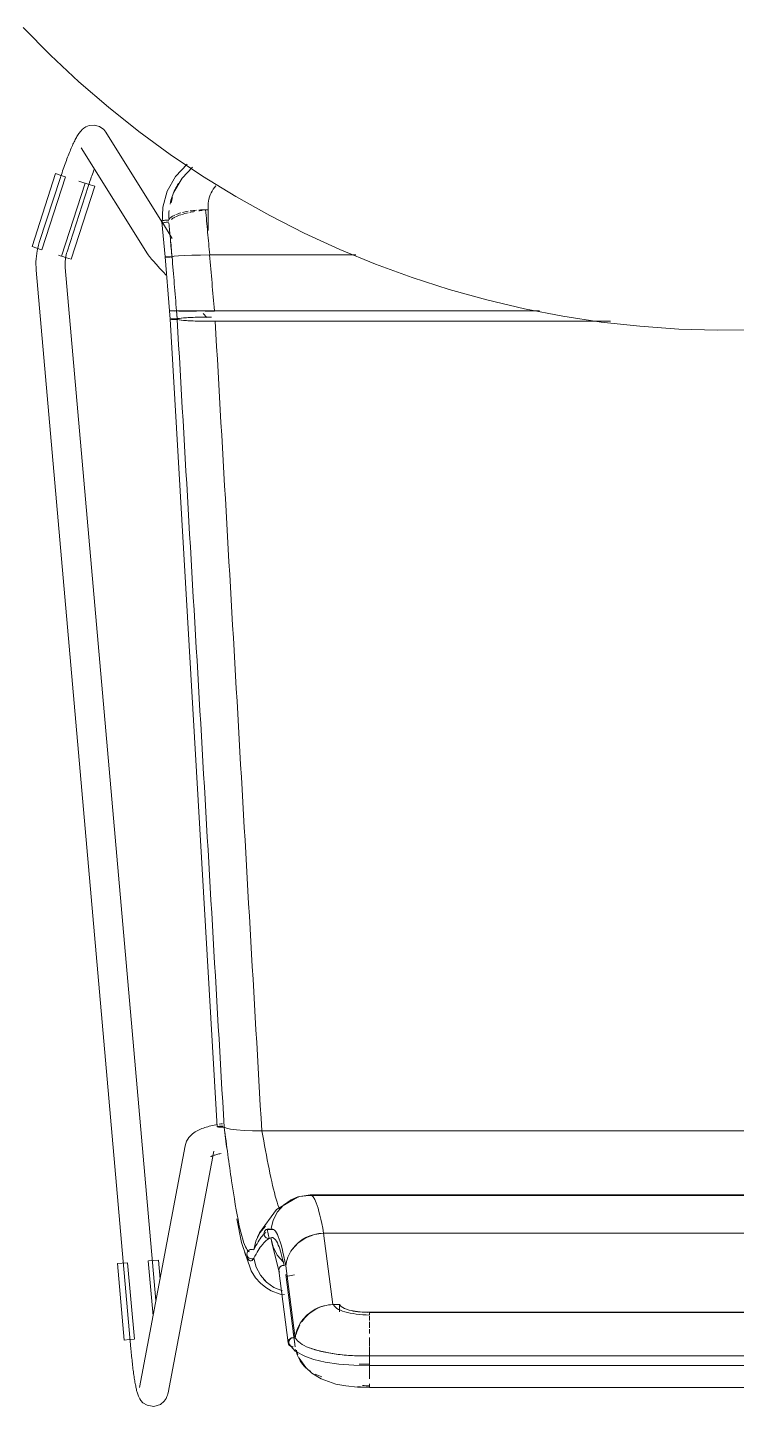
# Model space of a CAD drawing. Header units: millimetres. Extents: x 79795 to 317870, y -36033 to 97293.
# Drawn here: x 216609 to 216901, y 11463 to 12030 of the extents above; entities that cross this region are included whole.
import ezdxf

# ---------------------------------------------------------------- set-up
doc = ezdxf.new("R2010")
doc.units = ezdxf.units.MM
doc.header["$MEASUREMENT"] = 0
doc.layers.add('I-FURN', color=8, linetype='CONTINUOUS', lineweight=9)

msp = doc.modelspace()

# ---------------------------------------------------------------- linework, layer by layer
at = {"layer": 'I-FURN'}
for p, q in [((216607.4, 12030.01), (216618.65, 12018.63)), ((216618.65, 12018.63), (216630.35, 12007.72)), ((216630.35, 12007.72), (216642.48, 11997.28)), ((216642.48, 11997.28), (216655.01, 11987.33)), ((216630.02, 11986.03), (216629.77, 11985.64)), ((216630.27, 11986.41), (216630.02, 11986.03)), ((216630.55, 11986.81), (216630.27, 11986.41)), ((216630.86, 11987.21), (216630.55, 11986.81)), ((216631.23, 11987.63), (216630.86, 11987.21)), ((216631.69, 11988.1), (216631.23, 11987.63)), ((216632.32, 11988.62), (216631.69, 11988.1)), ((216633.24, 11989.18), (216632.32, 11988.62)), ((216634.62, 11989.71), (216633.24, 11989.18)), ((216636.59, 11989.88), (216634.62, 11989.71)), ((216638.82, 11989.29), (216636.59, 11989.88)), ((216640.55, 11988.07), (216638.82, 11989.29)), ((216640.55, 11988.07), (216641.44, 11986.95)), ((216664.48, 11950.18), (216641.44, 11986.95)), ((216655.01, 11987.33), (216667.93, 11977.9)), ((216627.2, 11980.39), (216626.95, 11979.82)), ((216627.44, 11980.96), (216627.2, 11980.39)), ((216627.68, 11981.5), (216627.44, 11980.96)), ((216627.92, 11982.03), (216627.68, 11981.5)), ((216628.16, 11982.54), (216627.92, 11982.03)), ((216628.39, 11983.03), (216628.16, 11982.54)), ((216628.62, 11983.5), (216628.39, 11983.03)), ((216628.85, 11983.96), (216628.62, 11983.5)), ((216629.08, 11984.4), (216628.85, 11983.96)), ((216629.31, 11984.83), (216629.08, 11984.4)), ((216629.54, 11985.24), (216629.31, 11984.83)), ((216629.77, 11985.64), (216629.54, 11985.24)), ((216631.27, 11980.58), (216658.58, 11936.99)), ((216625.19, 11975.35), (216624.94, 11974.66)), ((216625.45, 11976.03), (216625.19, 11975.35)), ((216625.7, 11976.69), (216625.45, 11976.03)), ((216625.96, 11977.34), (216625.7, 11976.69)), ((216626.21, 11977.98), (216625.96, 11977.34)), ((216626.46, 11978.61), (216626.21, 11977.98)), ((216626.71, 11979.22), (216626.46, 11978.61)), ((216626.95, 11979.82), (216626.71, 11979.22)), ((216667.93, 11977.9), (216681.22, 11968.99)), ((216611.07, 11939.97), (216620.76, 11969.98)), ((216620.76, 11969.98), (216622.71, 11969.35)), ((216622.71, 11969.35), (216624.69, 11968.71)), ((216623.18, 11969.62), (216622.93, 11968.88)), ((216623.42, 11970.35), (216623.18, 11969.62)), ((216623.67, 11971.09), (216623.42, 11970.35)), ((216623.92, 11971.82), (216623.67, 11971.09)), ((216624.18, 11972.54), (216623.92, 11971.82)), ((216624.43, 11973.25), (216624.18, 11972.54)), ((216624.68, 11973.96), (216624.43, 11973.25)), ((216624.94, 11974.66), (216624.68, 11973.96)), ((216635.7, 11969.13), (216635.46, 11968.46)), ((216635.93, 11969.78), (216635.7, 11969.13)), ((216636.17, 11970.43), (216635.93, 11969.78)), ((216636.41, 11971.07), (216636.17, 11970.43)), ((216636.64, 11971.69), (216636.41, 11971.07)), ((216670.08, 11968.76), (216674.82, 11973.91)), ((216672.76, 11968.18), (216677.03, 11972.65)), ((216622.78, 11968.42), (216614.07, 11941.61)), ((216615.12, 11938.67), (216624.8, 11968.67)), ((216622.93, 11968.88), (216622.78, 11968.42)), ((216632.87, 11966.07), (216623.19, 11936.06)), ((216625.49, 11937.9), (216634.2, 11964.71)), ((216627.23, 11934.76), (216636.92, 11964.76)), ((216632.78, 11966.1), (216630.3, 11966.9)), ((216632.99, 11966.03), (216634.96, 11965.39)), ((216634.31, 11965.04), (216634.2, 11964.71)), ((216634.53, 11965.73), (216634.31, 11965.04)), ((216634.76, 11966.42), (216634.53, 11965.73)), ((216635, 11967.11), (216634.76, 11966.42)), ((216634.96, 11965.39), (216636.92, 11964.76)), ((216635.23, 11967.79), (216635, 11967.11)), ((216635.46, 11968.46), (216635.23, 11967.79)), ((216666.69, 11962.75), (216670.08, 11968.76)), ((216669.4, 11962.35), (216672.76, 11968.18)), ((216681.22, 11968.99), (216694.85, 11960.61)), ((216664.82, 11956.23), (216666.69, 11962.75)), ((216694.85, 11960.61), (216708.81, 11952.79)), ((216664.53, 11949.32), (216664.82, 11956.23)), ((216682.48, 11955.11), (216683.53, 11955.11)), ((216683.47, 11956.35), (216683.47, 11946.6)), ((216708.81, 11952.79), (216723.06, 11945.53)), ((216664.41, 11950.21), (216665.83, 11935.72)), ((216668.75, 11943.36), (216664.69, 11949.84)), ((216614.07, 11941.61), (216613.74, 11940.52)), ((216723.06, 11945.53), (216737.6, 11938.85)), ((216613.03, 11939.34), (216611.07, 11939.97)), ((216612.86, 11936.04), (216612.75, 11934.9)), ((216613.01, 11937.17), (216612.86, 11936.04)), ((216613.21, 11938.3), (216613.01, 11937.17)), ((216615, 11938.7), (216613.03, 11939.34)), ((216613.46, 11939.41), (216613.21, 11938.3)), ((216613.74, 11940.52), (216613.46, 11939.41)), ((216623.09, 11936.09), (216621.92, 11936.47)), ((216625.28, 11935.39), (216623.3, 11936.02)), ((216624.78, 11934.64), (216624.87, 11935.3)), ((216624.87, 11935.3), (216624.98, 11935.95)), ((216624.98, 11935.95), (216625.12, 11936.6)), ((216625.12, 11936.6), (216625.29, 11937.24)), ((216627.23, 11934.76), (216625.28, 11935.39)), ((216625.29, 11937.24), (216625.48, 11937.87)), ((216625.48, 11937.87), (216625.49, 11937.9)), ((216658.58, 11936.99), (216658.79, 11936.67)), ((216658.79, 11936.67), (216658.98, 11936.41)), ((216658.98, 11936.41), (216659.15, 11936.18)), ((216659.15, 11936.18), (216659.33, 11935.96)), ((216659.33, 11935.96), (216659.51, 11935.74)), ((216659.51, 11935.74), (216659.7, 11935.51)), ((216659.7, 11935.51), (216659.9, 11935.26)), ((216659.9, 11935.26), (216660.11, 11935.01)), ((216665.9, 11935.75), (216665.83, 11935.72)), ((216665.83, 11935.72), (216665.9, 11935.75)), ((216665.83, 11935.72), (216665.89, 11935.7)), ((216665.83, 11935.72), (216667.66, 11913.52)), ((216665.9, 11935.7), (216665.83, 11935.72)), ((216665.89, 11935.7), (216666.08, 11935.67)), ((216666.09, 11935.77), (216665.9, 11935.75)), ((216666.08, 11935.67), (216665.9, 11935.7)), ((216666.08, 11935.67), (216666.37, 11935.65)), ((216666.38, 11935.65), (216666.08, 11935.67)), ((216666.38, 11935.8), (216666.09, 11935.77)), ((216666.09, 11935.77), (216666.39, 11935.8)), ((216666.37, 11935.65), (216666.75, 11935.64)), ((216666.77, 11935.81), (216666.38, 11935.8)), ((216666.76, 11935.64), (216666.38, 11935.65)), ((216666.39, 11935.8), (216666.77, 11935.81)), ((216666.75, 11935.64), (216667.21, 11935.63)), ((216667.21, 11935.63), (216666.76, 11935.64)), ((216667.22, 11935.82), (216666.77, 11935.81)), ((216666.77, 11935.81), (216667.22, 11935.82)), ((216667.21, 11935.63), (216667.7, 11935.62)), ((216667.7, 11935.62), (216667.21, 11935.63)), ((216667.71, 11935.83), (216667.22, 11935.82)), ((216667.22, 11935.82), (216667.72, 11935.83)), ((216668.21, 11935.82), (216667.71, 11935.83)), ((216667.72, 11935.83), (216668.21, 11935.82)), ((216668.19, 11935.62), (216668.67, 11935.63)), ((216668.67, 11935.63), (216668.2, 11935.62)), ((216668.68, 11935.82), (216668.21, 11935.82)), ((216668.21, 11935.82), (216668.68, 11935.82)), ((216669.57, 11936.01), (216668.68, 11935.82)), ((216668.68, 11935.82), (216669.57, 11936.01)), ((216671.31, 11936.19), (216669.57, 11936.01)), ((216669.57, 11936.01), (216671.29, 11936.19)), ((216671.3, 11936.19), (216673.74, 11936.34)), ((216673.79, 11936.34), (216671.31, 11936.19)), ((216673.78, 11936.34), (216676.82, 11936.45)), ((216676.88, 11936.45), (216673.79, 11936.34)), ((216680.32, 11936.53), (216676.88, 11936.45)), ((216676.88, 11936.45), (216680.32, 11936.53)), ((216684.18, 11936.55), (216680.42, 11936.53)), ((216680.42, 11936.53), (216684.06, 11936.55)), ((216744.29, 11936.55), (216684.18, 11936.55)), ((216684.18, 11936.55), (216744.29, 11936.55)), ((216737.6, 11938.85), (216752.39, 11932.76)), ((216612.69, 11933.76), (216612.68, 11932.62)), ((216612.68, 11932.62), (216612.71, 11931.48)), ((216612.75, 11934.9), (216612.69, 11933.76)), ((216612.71, 11931.48), (216612.78, 11930.34)), ((216612.78, 11930.34), (216612.79, 11930.29)), ((216612.79, 11930.29), (216651.73, 11486.97)), ((216624.68, 11933.32), (216624.72, 11933.98)), ((216624.68, 11932.66), (216624.68, 11933.32)), ((216624.69, 11932), (216624.68, 11932.66)), ((216624.74, 11931.34), (216624.69, 11932)), ((216624.72, 11933.98), (216624.78, 11934.64)), ((216662.04, 11506.84), (216624.74, 11931.34)), ((216660.11, 11935.01), (216660.34, 11934.75)), ((216660.34, 11934.75), (216660.58, 11934.47)), ((216660.58, 11934.47), (216660.84, 11934.17)), ((216660.84, 11934.17), (216661.11, 11933.86)), ((216661.11, 11933.86), (216661.4, 11933.54)), ((216661.4, 11933.54), (216661.7, 11933.2)), ((216661.7, 11933.2), (216662.02, 11932.85)), ((216662.02, 11932.85), (216662.35, 11932.49)), ((216662.35, 11932.49), (216662.69, 11932.11)), ((216662.69, 11932.11), (216663.05, 11931.72)), ((216663.05, 11931.72), (216663.42, 11931.32)), ((216663.42, 11931.32), (216663.8, 11930.9)), ((216663.8, 11930.9), (216664.19, 11930.48)), ((216664.19, 11930.48), (216664.59, 11930.04)), ((216664.59, 11930.04), (216665, 11929.6)), ((216665, 11929.6), (216665.43, 11929.15)), ((216752.39, 11932.76), (216767.42, 11927.26)), ((216665.43, 11929.15), (216665.86, 11928.68)), ((216665.86, 11928.68), (216666.3, 11928.21)), ((216767.42, 11927.26), (216782.65, 11922.37)), ((216782.65, 11922.37), (216798.07, 11918.09)), ((216798.07, 11918.09), (216813.64, 11914.43)), ((216667.93, 11910.16), (216667.66, 11913.52)), ((216667.73, 11913.52), (216667.66, 11913.52)), ((216667.66, 11913.52), (216667.73, 11913.52)), ((216667.72, 11913.52), (216667.66, 11913.52)), ((216667.66, 11913.52), (216667.72, 11913.52)), ((216667.91, 11913.53), (216668.21, 11913.53)), ((216668.2, 11913.53), (216667.91, 11913.53)), ((216668.58, 11913.53), (216668.2, 11913.53)), ((216668.21, 11913.53), (216668.59, 11913.53)), ((216668.59, 11913.52), (216668.21, 11913.52)), ((216668.21, 11913.52), (216668.59, 11913.52)), ((216669.04, 11913.53), (216668.58, 11913.53)), ((216668.59, 11913.53), (216669.04, 11913.53)), ((216669.05, 11913.52), (216668.59, 11913.52)), ((216668.59, 11913.52), (216669.04, 11913.52)), ((216669.04, 11913.53), (216669.53, 11913.53)), ((216669.53, 11913.53), (216669.04, 11913.53)), ((216669.04, 11913.52), (216669.53, 11913.51)), ((216669.54, 11913.51), (216669.05, 11913.52)), ((216669.53, 11913.53), (216670.03, 11913.53)), ((216670.02, 11913.53), (216669.53, 11913.53)), ((216669.53, 11913.51), (216670.03, 11913.52)), ((216670.03, 11913.52), (216669.54, 11913.51)), ((216670.5, 11913.53), (216670.02, 11913.53)), ((216670.03, 11913.53), (216670.5, 11913.53)), ((216670.5, 11913.52), (216670.03, 11913.52)), ((216670.03, 11913.52), (216670.5, 11913.52)), ((216670.5, 11913.53), (216671.39, 11913.54)), ((216671.38, 11913.54), (216670.5, 11913.53)), ((216673.13, 11913.56), (216671.38, 11913.54)), ((216671.39, 11913.54), (216673.13, 11913.56)), ((216673.15, 11913.49), (216671.4, 11913.5)), ((216671.4, 11913.5), (216673.15, 11913.49)), ((216673.13, 11913.56), (216675.63, 11913.57)), ((216675.63, 11913.57), (216673.13, 11913.56)), ((216675.65, 11913.48), (216673.15, 11913.49)), ((216673.15, 11913.49), (216675.65, 11913.48)), ((216678.77, 11913.58), (216675.63, 11913.57)), ((216675.64, 11913.57), (216678.77, 11913.58)), ((216678.77, 11913.47), (216675.65, 11913.48)), ((216675.65, 11913.48), (216678.77, 11913.47)), ((216678.77, 11913.58), (216682.33, 11913.58)), ((216682.33, 11913.58), (216678.77, 11913.58)), ((216681.42, 11912.44), (216682.9, 11910.91)), ((216682.33, 11913.58), (216686.12, 11913.59)), ((216686.12, 11913.59), (216682.33, 11913.58)), ((216686.11, 11913.46), (216682.33, 11913.46)), ((216682.33, 11913.46), (216686.11, 11913.46)), ((216686.12, 11913.59), (216819.76, 11913.59)), ((216819.76, 11913.59), (216686.12, 11913.59)), ((216813.64, 11914.43), (216829.35, 11911.39)), ((216668, 11910.19), (216667.93, 11910.16)), ((216667.93, 11910.16), (216687.22, 11578.25)), ((216667.93, 11910.16), (216668, 11910.14)), ((216668.19, 11910.22), (216668, 11910.19)), ((216668, 11910.14), (216668.19, 11910.11)), ((216668.48, 11910.24), (216668.19, 11910.22)), ((216668.19, 11910.11), (216668.48, 11910.09)), ((216668.87, 11910.26), (216668.48, 11910.24)), ((216668.48, 11910.09), (216668.86, 11910.07)), ((216668.86, 11910.07), (216669.31, 11910.06)), ((216669.32, 11910.27), (216668.87, 11910.26)), ((216669.31, 11910.06), (216669.8, 11910.05)), ((216669.81, 11910.27), (216669.32, 11910.27)), ((216669.8, 11910.05), (216670.3, 11910.06)), ((216670.3, 11910.27), (216669.81, 11910.27)), ((216670.77, 11910.26), (216670.3, 11910.27)), ((216670.3, 11910.06), (216670.77, 11910.06)), ((216671.68, 11910.47), (216670.77, 11910.26)), ((216670.77, 11910.06), (216671.66, 11909.85)), ((216671.66, 11909.85), (216673.4, 11909.66)), ((216673.43, 11910.67), (216671.68, 11910.47)), ((216673.4, 11909.66), (216675.91, 11909.5)), ((216675.92, 11910.83), (216673.43, 11910.67)), ((216675.91, 11909.5), (216679.04, 11909.37)), ((216679.04, 11910.95), (216675.92, 11910.83)), ((216682.59, 11911.03), (216679.04, 11910.95)), ((216679.04, 11909.37), (216682.6, 11909.3)), ((216684.85, 11911.05), (216682.59, 11911.03)), ((216682.6, 11909.3), (216686.39, 11909.27)), ((216686.39, 11909.27), (216848.98, 11909.27)), ((216848.98, 11909.27), (216686.39, 11909.27)), ((216829.35, 11911.39), (216845.17, 11908.99)), ((216845.17, 11908.99), (216861.07, 11907.22)), ((216861.07, 11907.22), (216877.03, 11906.09)), ((216877.03, 11906.09), (216893.02, 11905.6)), ((216893.02, 11905.6), (216909.02, 11905.74)), ((216682.13, 11577.9), (216682.74, 11578.09)), ((216682.74, 11578.09), (216683.35, 11578.27)), ((216683.35, 11578.27), (216683.98, 11578.44)), ((216683.98, 11578.44), (216684.63, 11578.61)), ((216684.63, 11578.61), (216685.28, 11578.76)), ((216685.28, 11578.76), (216685.95, 11578.9)), ((216685.95, 11578.9), (216686.63, 11579.04)), ((216686.63, 11579.04), (216687.32, 11579.16)), ((216687.28, 11578.31), (216687.22, 11578.25)), ((216687.22, 11578.25), (216687.28, 11578.31)), ((216687.22, 11578.25), (216687.29, 11578.2)), ((216687.29, 11578.2), (216687.22, 11578.25)), ((216687.47, 11578.36), (216687.28, 11578.31)), ((216687.28, 11578.31), (216687.46, 11578.36)), ((216687.29, 11578.2), (216687.49, 11578.15)), ((216687.48, 11578.15), (216687.29, 11578.2)), ((216687.46, 11578.36), (216687.75, 11578.4)), ((216687.76, 11578.4), (216687.47, 11578.36)), ((216687.78, 11578.11), (216687.48, 11578.15)), ((216687.49, 11578.15), (216687.79, 11578.11)), ((216687.75, 11578.4), (216688.13, 11578.44)), ((216688.14, 11578.44), (216687.76, 11578.4)), ((216688.17, 11578.07), (216687.78, 11578.11)), ((216687.79, 11578.11), (216688.17, 11578.07)), ((216688.03, 11579.28), (216688.74, 11579.39)), ((216688.13, 11578.44), (216688.59, 11578.46)), ((216688.59, 11578.46), (216688.14, 11578.44)), ((216688.17, 11578.07), (216688.63, 11578.05)), ((216688.62, 11578.05), (216688.17, 11578.07)), ((216689.08, 11578.47), (216688.59, 11578.46)), ((216688.59, 11578.46), (216689.08, 11578.47)), ((216689.12, 11578.04), (216688.62, 11578.05)), ((216688.63, 11578.05), (216689.12, 11578.04)), ((216688.74, 11579.39), (216689.47, 11579.49)), ((216689.58, 11578.47), (216689.08, 11578.47)), ((216689.08, 11578.47), (216689.58, 11578.47)), ((216689.12, 11578.04), (216689.62, 11578.05)), ((216689.61, 11578.05), (216689.12, 11578.04)), ((216690.09, 11578.07), (216689.61, 11578.05)), ((216689.62, 11578.05), (216690.09, 11578.07)), ((216690.09, 11578.07), (216690.99, 11577.67)), ((216690.99, 11577.67), (216690.09, 11578.07)), ((216674.65, 11572.29), (216675.09, 11573.08)), ((216675.09, 11573.08), (216675.57, 11573.77)), ((216675.57, 11573.77), (216676.08, 11574.37)), ((216676.08, 11574.37), (216676.6, 11574.88)), ((216676.6, 11574.88), (216677.13, 11575.34)), ((216677.13, 11575.34), (216677.67, 11575.74)), ((216677.67, 11575.74), (216678.2, 11576.1)), ((216678.2, 11576.1), (216678.74, 11576.42)), ((216678.74, 11576.42), (216679.28, 11576.71)), ((216679.28, 11576.71), (216679.83, 11576.98)), ((216679.83, 11576.98), (216680.39, 11577.24)), ((216680.39, 11577.24), (216680.96, 11577.47)), ((216680.96, 11577.47), (216681.54, 11577.69)), ((216681.54, 11577.69), (216682.13, 11577.9)), ((216690.99, 11577.67), (216692.74, 11577.3)), ((216692.73, 11577.3), (216690.99, 11577.67)), ((216692.74, 11577.3), (216695.23, 11576.99)), ((216695.2, 11576.99), (216692.74, 11577.3)), ((216695.23, 11576.99), (216698.33, 11576.75)), ((216698.29, 11576.75), (216695.23, 11576.99)), ((216698.33, 11576.75), (216701.87, 11576.6)), ((216701.81, 11576.6), (216698.33, 11576.75)), ((216701.87, 11576.6), (216705.64, 11576.54)), ((216705.56, 11576.54), (216702.99, 11576.57)), ((216705.64, 11576.54), (217089.04, 11576.54)), ((217089.04, 11576.54), (216705.64, 11576.54)), ((216674.03, 11570.41), (216655.21, 11471.12)), ((216667, 11468.88), (216685.82, 11568.17)), ((216674.03, 11570.41), (216674.29, 11571.4)), ((216674.29, 11571.4), (216674.65, 11572.29)), ((216686.27, 11566.62), (216686.64, 11566.73)), ((216686.64, 11566.73), (216687.03, 11566.84)), ((216687.03, 11566.84), (216687.45, 11566.94)), ((216687.45, 11566.94), (216687.9, 11567.05)), ((216687.9, 11567.05), (216688.37, 11567.15)), ((216688.37, 11567.15), (216688.86, 11567.25)), ((216684.6, 11565.94), (216684.62, 11565.96)), ((216684.62, 11565.96), (216684.7, 11566)), ((216684.7, 11566), (216684.78, 11566.05)), ((216684.78, 11566.05), (216684.94, 11566.12)), ((216684.94, 11566.12), (216685.13, 11566.21)), ((216685.13, 11566.21), (216685.36, 11566.31)), ((216685.36, 11566.31), (216685.63, 11566.41)), ((216685.63, 11566.41), (216685.94, 11566.51)), ((216685.94, 11566.51), (216686.27, 11566.62)), ((216725.48, 11550.19), (216720.45, 11549.39)), ((216724.94, 11550.04), (216721.15, 11549.56)), ((216721.16, 11549.56), (216724.94, 11550.03)), ((216724.94, 11550.04), (217069.73, 11550.04)), ((217069.73, 11550.04), (216724.94, 11550.04)), ((216764.39, 11550.19), (216725.48, 11550.19)), ((217069.19, 11550.19), (216764.39, 11550.19)), ((216711.64, 11544.21), (216704.66, 11534.67)), ((216720.29, 11549.32), (216711.64, 11544.21)), ((216714.45, 11546.03), (216711.94, 11543.15)), ((216711.94, 11543.15), (216714.45, 11546.02)), ((216717.58, 11548.2), (216714.45, 11546.03)), ((216714.45, 11546.02), (216717.59, 11548.19)), ((216720.45, 11549.39), (216717.27, 11548.02)), ((216721.15, 11549.56), (216717.58, 11548.2)), ((216717.59, 11548.19), (216721.16, 11549.56)), ((216695.33, 11540.34), (216697.23, 11530.68)), ((216710.19, 11539.76), (216709.29, 11536.05)), ((216710.19, 11539.76), (216711.94, 11543.15)), ((216711.94, 11543.15), (216710.19, 11539.76)), ((216704.71, 11534.59), (216703.07, 11531.27)), ((216703.08, 11531.27), (216704.72, 11534.59)), ((216704.66, 11534.67), (216703.77, 11532.92)), ((216707.11, 11537.43), (216704.71, 11534.59)), ((216704.72, 11534.59), (216707.11, 11537.43)), ((216706.52, 11534.78), (216706.45, 11534.29)), ((216706.45, 11534.29), (216706.52, 11533.8)), ((216706.46, 11534.29), (216706.52, 11534.78)), ((216706.52, 11533.8), (216706.46, 11534.29)), ((216706.52, 11534.78), (216706.71, 11535.24)), ((216706.71, 11535.24), (216706.52, 11534.78)), ((216706.71, 11533.34), (216706.52, 11533.8)), ((216706.52, 11533.8), (216706.71, 11533.34)), ((216707, 11535.65), (216706.71, 11535.24)), ((216706.71, 11535.24), (216707, 11535.64)), ((216707, 11532.94), (216706.71, 11533.34)), ((216706.71, 11533.34), (216707, 11532.94)), ((216707, 11535.64), (216707.39, 11535.96)), ((216707.38, 11535.96), (216707, 11535.65)), ((216707.39, 11532.62), (216707, 11532.94)), ((216707, 11532.94), (216707.38, 11532.62)), ((216707.83, 11536.16), (216707.38, 11535.96)), ((216707.39, 11535.96), (216707.84, 11536.16)), ((216710.36, 11536.06), (216707.48, 11536.01)), ((216707.78, 11536.15), (216708.61, 11532.25)), ((216708.33, 11536.25), (216707.83, 11536.16)), ((216707.84, 11536.16), (216708.33, 11536.24)), ((216708.82, 11536.21), (216708.33, 11536.25)), ((216708.33, 11536.24), (216708.82, 11536.2)), ((216709.29, 11536.05), (216708.82, 11536.21)), ((216708.82, 11536.2), (216709.29, 11536.04)), ((216727.21, 11533.96), (216723.66, 11532.64)), ((216730.98, 11534.44), (216727.21, 11533.96)), ((216734.84, 11505.16), (216730.98, 11534.44)), ((216730.98, 11534.44), (217063.69, 11534.44)), ((217063.69, 11534.44), (216730.98, 11534.44)), ((216697.23, 11530.68), (216701.22, 11518.96)), ((216699.7, 11526.82), (216699.99, 11527.22)), ((216699.99, 11527.22), (216699.7, 11526.82)), ((216699.99, 11527.22), (216700.37, 11527.54)), ((216700.37, 11527.54), (216699.99, 11527.22)), ((216700.82, 11527.75), (216700.37, 11527.54)), ((216700.37, 11527.54), (216700.82, 11527.74)), ((216701.31, 11527.84), (216700.82, 11527.75)), ((216700.82, 11527.74), (216701.31, 11527.83)), ((216701.81, 11527.81), (216701.31, 11527.84)), ((216701.31, 11527.83), (216701.81, 11527.8)), ((216702.28, 11527.66), (216701.81, 11527.81)), ((216701.81, 11527.8), (216702.28, 11527.65)), ((216702.28, 11527.65), (216703.08, 11531.27)), ((216703.07, 11531.27), (216702.28, 11527.66)), ((216707.38, 11532.62), (216707.83, 11532.42)), ((216707.84, 11532.42), (216707.39, 11532.62)), ((216707.83, 11532.42), (216708.33, 11532.34)), ((216708.33, 11532.34), (216707.84, 11532.42)), ((216708.82, 11532.38), (216708.33, 11532.34)), ((216708.33, 11532.34), (216708.82, 11532.38)), ((216709.29, 11532.54), (216708.82, 11532.38)), ((216708.82, 11532.38), (216709.29, 11532.54)), ((216709.29, 11532.54), (216710.19, 11528.82)), ((216709.65, 11530.69), (216709.33, 11532.56)), ((216712.62, 11519.08), (216709.65, 11530.69)), ((216710.19, 11528.82), (216711.94, 11525.43)), ((216720.55, 11530.57), (216718.06, 11527.82)), ((216723.66, 11532.64), (216720.55, 11530.57)), ((216646.16, 11521.98), (216648.2, 11522.16)), ((216648.92, 11490.57), (216646.16, 11521.98)), ((216648.2, 11522.16), (216650.27, 11522.34)), ((216653.15, 11490.95), (216650.39, 11522.36)), ((216658.84, 11523.1), (216660.83, 11500.49)), ((216658.96, 11523.11), (216661.03, 11523.29)), ((216661.03, 11523.29), (216663.07, 11523.47)), ((216663.77, 11515.57), (216663.07, 11523.47)), ((216699.46, 11525.87), (216699.52, 11526.36)), ((216699.52, 11526.36), (216699.46, 11525.87)), ((216699.54, 11525.39), (216699.46, 11525.87)), ((216699.46, 11525.87), (216699.53, 11525.39)), ((216699.52, 11526.36), (216699.7, 11526.82)), ((216699.7, 11526.82), (216699.52, 11526.36)), ((216699.53, 11525.39), (216699.73, 11524.93)), ((216699.73, 11524.93), (216699.54, 11525.39)), ((216700.03, 11524.54), (216699.73, 11524.93)), ((216699.73, 11524.93), (216700.03, 11524.54)), ((216700.42, 11524.23), (216700.03, 11524.54)), ((216700.03, 11524.54), (216700.42, 11524.23)), ((216700.87, 11524.04), (216700.42, 11524.23)), ((216700.42, 11524.23), (216700.87, 11524.04)), ((216701.37, 11523.96), (216700.87, 11524.04)), ((216700.87, 11524.04), (216701.37, 11523.96)), ((216701.86, 11524.01), (216701.37, 11523.96)), ((216701.37, 11523.96), (216701.86, 11524)), ((216702.33, 11524.17), (216701.86, 11524.01)), ((216701.86, 11524), (216702.33, 11524.17)), ((216703.25, 11520.54), (216702.33, 11524.17)), ((216702.33, 11524.17), (216703.24, 11520.54)), ((216711.94, 11525.43), (216714.45, 11522.55)), ((216701.22, 11518.96), (216703.03, 11516.14)), ((216703.03, 11516.14), (216705.03, 11513.89)), ((216703.24, 11520.54), (216704.98, 11517.22)), ((216704.98, 11517.22), (216707.46, 11514.39)), ((216712.66, 11519.86), (216712.59, 11519.39)), ((216712.59, 11519.39), (216712.66, 11518.92)), ((216712.6, 11519.15), (216716.46, 11489.38)), ((216712.85, 11520.3), (216712.66, 11519.86)), ((216712.66, 11518.92), (216712.84, 11518.48)), ((216713.14, 11520.68), (216712.85, 11520.3)), ((216713.52, 11520.98), (216713.14, 11520.68)), ((216713.97, 11521.17), (216713.52, 11520.98)), ((216714.47, 11521.25), (216713.97, 11521.17)), ((216714.96, 11521.22), (216714.47, 11521.25)), ((216719.28, 11491.36), (216715.43, 11521.06)), ((216715.45, 11517.51), (216719.3, 11487.82)), ((216715.58, 11516.73), (216719.07, 11517.42)), ((216705.03, 11513.89), (216707.2, 11512.12)), ((216707.46, 11514.39), (216706.36, 11515.49)), ((216707.2, 11512.12), (216709.47, 11510.77)), ((216707.46, 11514.39), (216710.54, 11512.22)), ((216709.47, 11510.77), (216713.07, 11509.48)), ((216710.54, 11512.22), (216714.06, 11510.82)), ((216713.07, 11509.48), (216714.84, 11509.25)), ((216737.56, 11505.23), (216734.84, 11505.16)), ((216737.56, 11505.23), (216737.56, 11502.22)), ((216738.2, 11504.37), (216737.56, 11505.23)), ((216739.55, 11503.58), (216738.2, 11504.37)), ((216741.53, 11502.91), (216739.55, 11503.58)), ((216744.02, 11502.4), (216741.53, 11502.91)), ((216746.87, 11502.08), (216744.02, 11502.4)), ((216749.91, 11501.97), (216746.87, 11502.08)), ((217044.76, 11501.97), (216749.91, 11501.97)), ((216749.91, 11501.91), (217044.76, 11501.91)), ((216749.91, 11498.64), (216749.91, 11500.38)), ((216719.15, 11489.01), (216718.53, 11493.79)), ((216749.91, 11495.59), (216749.91, 11498.06)), ((216749.91, 11493.23), (216749.91, 11495.07)), ((216650.96, 11490.75), (216648.92, 11490.57)), ((216653.03, 11490.93), (216650.96, 11490.75)), ((216719.36, 11485.98), (216716.82, 11488.88)), ((216725.24, 11487.33), (216728.68, 11486.24)), ((216749.91, 11488.05), (216749.91, 11491.6)), ((216749.91, 11487.85), (216749.91, 11484.04)), ((216749.91, 11484.04), (216749.91, 11487.85)), ((216651.75, 11486.81), (216651.73, 11486.97)), ((216651.82, 11486.06), (216651.75, 11486.81)), ((216651.89, 11485.31), (216651.82, 11486.06)), ((216651.96, 11484.56), (216651.89, 11485.31)), ((216652.03, 11483.81), (216651.96, 11484.56)), ((216652.11, 11483.08), (216652.03, 11483.81)), ((216652.19, 11482.34), (216652.11, 11483.08)), ((216652.27, 11481.62), (216652.19, 11482.34)), ((216723.48, 11483.79), (216719.36, 11485.98)), ((216720.94, 11483.19), (216720.84, 11483.39)), ((216723.62, 11479.29), (216720.94, 11483.19)), ((216726.94, 11482.63), (216723.48, 11483.79)), ((216731.63, 11481.53), (216726.94, 11482.63)), ((216728.68, 11486.24), (216733.11, 11485.27)), ((216733.11, 11485.27), (216737.12, 11484.68)), ((216737.12, 11484.68), (216743.69, 11484.15)), ((216743.69, 11484.15), (216749.91, 11484.07)), ((217044.76, 11484.07), (216749.91, 11484.07)), ((216749.91, 11484.06), (216749.91, 11483.96)), ((216749.91, 11480.11), (216749.91, 11484.06)), ((216749.91, 11483.96), (216749.91, 11483.73)), ((216749.91, 11483.73), (216749.91, 11483.4)), ((216749.91, 11483.4), (216749.91, 11482.99)), ((216749.91, 11482.99), (216749.91, 11482.51)), ((216749.91, 11482.51), (216749.91, 11482.01)), ((216749.91, 11482.01), (216749.91, 11481.52)), ((216652.35, 11480.9), (216652.27, 11481.62)), ((216652.43, 11480.19), (216652.35, 11480.9)), ((216652.52, 11479.49), (216652.43, 11480.19)), ((216652.6, 11478.8), (216652.52, 11479.49)), ((216652.69, 11478.13), (216652.6, 11478.8)), ((216652.78, 11477.46), (216652.69, 11478.13)), ((216652.86, 11476.81), (216652.78, 11477.46)), ((216652.95, 11476.18), (216652.86, 11476.81)), ((216653.05, 11475.56), (216652.95, 11476.18)), ((216726.09, 11477), (216723.62, 11479.29)), ((216729.98, 11474.61), (216726.09, 11477)), ((216737.25, 11480.69), (216731.63, 11481.53)), ((216743.37, 11480.2), (216737.25, 11480.69)), ((216749.91, 11480.11), (216743.37, 11480.2)), ((216749.91, 11481.52), (216749.91, 11481.07)), ((216749.91, 11481.07), (216749.91, 11480.68)), ((216749.91, 11480.68), (216749.91, 11480.37)), ((216749.91, 11480.37), (216749.91, 11480.18)), ((216749.91, 11480.35), (216749.91, 11477.33)), ((216749.91, 11477.34), (216749.91, 11480.35)), ((216749.91, 11480.18), (216749.91, 11480.11)), ((216749.91, 11480.11), (217044.76, 11480.11)), ((216749.91, 11474.59), (216749.91, 11477.17)), ((216653.14, 11474.96), (216653.05, 11475.56)), ((216653.23, 11474.37), (216653.14, 11474.96)), ((216653.32, 11473.8), (216653.23, 11474.37)), ((216653.41, 11473.25), (216653.32, 11473.8)), ((216653.51, 11472.72), (216653.41, 11473.25)), ((216653.6, 11472.2), (216653.51, 11472.72)), ((216653.7, 11471.71), (216653.6, 11472.2)), ((216653.79, 11471.23), (216653.7, 11471.71)), ((216653.89, 11470.77), (216653.79, 11471.23)), ((216653.99, 11470.33), (216653.89, 11470.77)), ((216654.09, 11469.9), (216653.99, 11470.33)), ((216736.02, 11472.48), (216729.98, 11474.61)), ((216740.06, 11471.69), (216736.02, 11472.48)), ((216744.88, 11471.18), (216740.06, 11471.69)), ((216749.91, 11471.07), (216744.88, 11471.18)), ((216749.91, 11471.09), (216749.91, 11472.56)), ((216749.91, 11471.24), (216749.91, 11471.07)), ((216749.91, 11471.07), (217044.76, 11471.07)), ((216654.19, 11469.49), (216654.09, 11469.9)), ((216654.3, 11469.09), (216654.19, 11469.49)), ((216654.41, 11468.69), (216654.3, 11469.09)), ((216654.54, 11468.29), (216654.41, 11468.69)), ((216654.68, 11467.89), (216654.54, 11468.29)), ((216654.85, 11467.46), (216654.68, 11467.89)), ((216655.07, 11466.99), (216654.85, 11467.46)), ((216655.37, 11466.43), (216655.07, 11466.99)), ((216655.85, 11465.72), (216655.37, 11466.43)), ((216656.7, 11464.82), (216655.85, 11465.72)), ((216658.36, 11463.77), (216656.7, 11464.82)), ((216663.87, 11464.12), (216665.44, 11465.45)), ((216665.44, 11465.45), (216666.19, 11466.53)), ((216666.19, 11466.53), (216666.57, 11467.33)), ((216666.57, 11467.33), (216666.78, 11467.95)), ((216666.78, 11467.95), (216666.92, 11468.47)), ((216666.92, 11468.47), (216667, 11468.88)), ((216661.12, 11463.29), (216658.36, 11463.77)), ((216663.87, 11464.12), (216661.12, 11463.29))]:
    msp.add_line(p, q, dxfattribs=at)
for centre, major_axis, ratio, start_param, end_param in [((216731.11, 11519.37), (-15.78, 0), 0.955139, 4.720632, 5.68731), ((216731.11, 11519.37), (-15.78, 0), 0.955139, 5.687432, 5.928979), ((216714.55, 11519.38), (-1.96, 0), 0.955139, 4.501447, 6.790779), ((216731.11, 11519.37), (-15.78, 0), 0.955139, 5.929149, 6.170649), ((216749.91, 11486.82), (0, -15.75), 0.000004, 3.431839, 3.614078), ((216749.91, 11475.35), (-12.4, 0), 0.287441, 1.332781, 1.570796)]:
    msp.add_ellipse(centre, major_axis=major_axis, ratio=ratio, start_param=start_param, end_param=end_param, dxfattribs=at)
for points, knots in [([(216667.85, 11957.45), (216668.29, 11959.53), (216669.26, 11962.49), (216670.82, 11965.16), (216671.35, 11965.96)], [-0.8210019, -0.8210019, -0.8210019, -0.8210019, -0.6666667, -0.5975811, -0.5975811, -0.5975811, -0.5975811]), ([(216683.53, 11955.11), (216683.31, 11957.49), (216683.94, 11961.09), (216685.87, 11964.09), (216686.64, 11965)], [0, 0, 0, 0, 0.3333333, 0.5, 0.5, 0.5, 0.5]), ([(216664.46, 11950.36), (216664.47, 11950.39), (216664.52, 11950.43), (216664.62, 11950.51), (216664.82, 11950.61), (216665.14, 11950.71), (216665.53, 11950.79), (216665.89, 11950.82), (216666.26, 11950.84), (216666.71, 11950.83), (216667.07, 11950.8), (216667.24, 11950.77)], [0.5555556, 0.5555556, 0.5555556, 0.5555556, 0.5833333, 0.6180556, 0.6527778, 0.7222222, 0.7916667, 0.8263889, 0.8611111, 0.9305556, 1, 1, 1, 1]), ([(216667.35, 11950.04), (216667.12, 11950.05), (216666.64, 11950.04), (216665.88, 11949.96), (216665.22, 11949.8), (216664.78, 11949.63), (216664.63, 11949.51), (216664.59, 11949.47)], [-1, -1, -1, -1, -0.90625, -0.8125, -0.71875, -0.625, -0.5625, -0.5625, -0.5625, -0.5625]), ([(216667.36, 11949.61), (216667.56, 11947.55), (216668, 11942.98), (216668.44, 11938.34), (216668.68, 11935.82)], [0.0788661, 0.0788661, 0.0788661, 0.0788661, 0.5, 1, 1, 1, 1]), ([(216667.93, 11910.16), (216667.93, 11910.18), (216668.07, 11910.21), (216668.46, 11910.24), (216668.85, 11910.26), (216669.31, 11910.27), (216669.8, 11910.28), (216670.31, 11910.27), (216670.62, 11910.27), (216670.77, 11910.26)], [-0.5, -0.5, -0.5, -0.5, -0.375, -0.3125, -0.25, -0.1875, -0.125, -0.0625, 0, 0, 0, 0]), ([(216670.77, 11910.06), (216670.54, 11910.06), (216670.05, 11910.05), (216669.42, 11910.05), (216668.96, 11910.07), (216668.54, 11910.08), (216668.09, 11910.11), (216667.93, 11910.14), (216667.93, 11910.16)], [-1, -1, -1, -1, -0.90625, -0.8125, -0.765625, -0.71875, -0.625, -0.501507, -0.501507, -0.501507, -0.501507]), ([(216670.77, 11910.26), (216671.06, 11910.41), (216672.46, 11910.62), (216675.81, 11910.84), (216678.96, 11910.96), (216682.08, 11911.03), (216684.09, 11911.05), (216684.85, 11911.05)], [-1, -1, -1, -1, -0.6666667, -0.5, -0.3333333, -0.1666667, -0.0664381, -0.0664381, -0.0664381, -0.0664381]), ([(216686.39, 11909.27), (216685.11, 11909.27), (216682.56, 11909.29), (216678.96, 11909.37), (216675.79, 11909.49), (216672.43, 11909.71), (216671.04, 11909.92), (216670.77, 11910.06)], [-1, -1, -1, -1, -0.833333, -0.666667, -0.5, -0.333333, 0, 0, 0, 0]), ([(216690.09, 11578.07), (216691.1, 11570.52), (216693.14, 11555.3), (216696.19, 11536.87), (216698.63, 11528.57), (216700.05, 11526.97), (216700.45, 11526.77)], [0, 0, 0, 0, 0.25, 0.5, 0.75, 0.8499412, 0.8499412, 0.8499412, 0.8499412]), ([(216712.94, 11544.26), (216712.45, 11545.41), (216710.99, 11549.66), (216708.56, 11560.37), (216706.61, 11571.15), (216705.64, 11576.54)], [0.375, 0.375, 0.375, 0.375, 0.5, 0.75, 1, 1, 1, 1]), ([(216730.98, 11534.44), (216729.97, 11540.16), (216728.14, 11547.8), (216726.31, 11550.19), (216725.48, 11550.19)], [0, 0, 0, 0, 0.5, 0.9107154, 0.9107154, 0.9107154, 0.9107154]), ([(216702.28, 11527.65), (216703.45, 11530.06), (216705.08, 11532.72), (216706.71, 11534.39), (216707.16, 11534.78)], [0, 0, 0, 0, 0.5, 0.696307, 0.696307, 0.696307, 0.696307]), ([(216709.29, 11532.54), (216710.32, 11533.08), (216712.13, 11531.35), (216713.95, 11524.87), (216714.74, 11521.15)], [0, 0, 0, 0, 0.5, 0.8877852, 0.8877852, 0.8877852, 0.8877852]), ([(216702.33, 11524.17), (216703.49, 11526.57), (216705.59, 11530), (216707.68, 11531.79), (216708.61, 11532.25)], [0, 0, 0, 0, 0.5, 0.9025379, 0.9025379, 0.9025379, 0.9025379]), ([(216698.49, 11526.59), (216698.75, 11525.87), (216700.03, 11522.84), (216701.31, 11522.61), (216702.33, 11524.17)], [0.6866019, 0.6866019, 0.6866019, 0.6866019, 0.75, 1, 1, 1, 1]), ([(216722.11, 11498.24), (216723.55, 11500.29), (216726.49, 11502.8), (216730.06, 11504.36), (216731.31, 11504.61)], [-0.6666667, -0.6666667, -0.6666667, -0.6666667, -0.3333333, -0.1666667, -0.1666667, -0.1666667, -0.1666667]), ([(216719.28, 11491.36), (216719.14, 11491.42), (216718.92, 11491.49), (216718.64, 11491.53), (216718.36, 11491.54), (216718.06, 11491.51), (216717.77, 11491.42), (216717.5, 11491.31), (216717.18, 11491.12), (216716.86, 11490.81), (216716.63, 11490.44), (216716.49, 11490.08), (216716.45, 11489.77), (216716.44, 11489.5), (216716.48, 11489.23), (216716.55, 11488.99), (216716.66, 11488.74), (216716.85, 11488.44), (216717.18, 11488.13), (216717.57, 11487.91), (216717.93, 11487.82), (216718.19, 11487.78), (216718.35, 11487.77), (216718.42, 11487.78)], [0, 0, 0, 0, 0.0555556, 0.0833333, 0.1111111, 0.1666667, 0.1944444, 0.2222222, 0.2777778, 0.3333333, 0.3888889, 0.4444444, 0.4791667, 0.5138889, 0.5486111, 0.5833333, 0.6180556, 0.6527778, 0.7222222, 0.7916667, 0.8263889, 0.8611111, 0.8888889, 0.8888889, 0.8888889, 0.8888889]), ([(216718.52, 11487.79), (216718.35, 11487.79), (216718.06, 11487.83), (216717.68, 11487.98), (216717.26, 11488.23), (216716.81, 11488.76), (216716.56, 11489.62), (216716.79, 11490.41), (216717.18, 11490.94), (216717.56, 11491.26), (216717.87, 11491.4), (216718.03, 11491.45)], [-0.875, -0.875, -0.875, -0.875, -0.8125, -0.765625, -0.71875, -0.625, -0.5, -0.375, -0.3125, -0.25, -0.1875, -0.1875, -0.1875, -0.1875]), ([(216719.49, 11486.7), (216719.65, 11485.93), (216720.21, 11484.03), (216721.77, 11481.17), (216723.78, 11478.98), (216725.16, 11477.98), (216725.57, 11477.71)], [0.0592823, 0.0592823, 0.0592823, 0.0592823, 0.1666667, 0.3333333, 0.5, 0.565028, 0.565028, 0.565028, 0.565028])]:
    msp.add_open_spline(points, degree=3, knots=knots, dxfattribs=at)
for points in [[(216668.91, 11960.17), (216668.65, 11959.46), (216668.47, 11958.74), (216668.34, 11958)], [(216667.24, 11950.77), (216667.39, 11951.16), (216667.95, 11951.91), (216669.1, 11952.61), (216669.79, 11952.94)], [(216667.28, 11952.31), (216667.29, 11953.13), (216667.33, 11953.96), (216667.41, 11954.77)], [(216667.39, 11953.55), (216667.33, 11952.9), (216667.32, 11952.25), (216667.33, 11951.6)], [(216669.83, 11952.08), (216669.19, 11951.77), (216668.79, 11951.45), (216668.47, 11951.13)], [(216672.25, 11953.05), (216671.44, 11952.78), (216670.63, 11952.49), (216670.07, 11952.2)], [(216670.24, 11953.14), (216670.83, 11953.39), (216671.49, 11953.62), (216672.22, 11953.82)], [(216675.29, 11953.89), (216674.37, 11953.68), (216673.43, 11953.45), (216672.58, 11953.2)], [(216672.89, 11954.01), (216673.63, 11954.19), (216674.44, 11954.35), (216675.27, 11954.5)], [(216677.95, 11954.42), (216677.27, 11954.31), (216676.61, 11954.18), (216675.95, 11954.04)], [(216676.12, 11954.64), (216676.97, 11954.76), (216677.85, 11954.88), (216678.76, 11954.94)], [(216681.07, 11954.87), (216680.59, 11954.82), (216680.12, 11954.75), (216679.66, 11954.69)], [(216679.69, 11955.01), (216680.6, 11955.06), (216681.53, 11955.1), (216682.48, 11955.11)], [(216682.48, 11955.11), (216682.74, 11952.08), (216683.28, 11945.94), (216683.87, 11939.69), (216684.18, 11936.55)], [(216683.53, 11955.11), (216683.48, 11955.61), (216683.46, 11956.12), (216683.47, 11956.63)], [(216667.96, 11942.71), (216668.2, 11940.37), (216668.43, 11938), (216668.67, 11935.63)], [(216669.58, 11924.68), (216669.27, 11928.33), (216668.97, 11931.98), (216668.67, 11935.63)], [(216670.5, 11913.53), (216670.19, 11917.25), (216669.59, 11924.68), (216668.99, 11932.11), (216668.68, 11935.82)], [(216685.09, 11925.08), (216684.75, 11928.91), (216684.4, 11932.73), (216684.06, 11936.55)], [(216686.12, 11913.59), (216685.78, 11917.42), (216685.43, 11921.25), (216685.09, 11925.08)], [(216669.98, 11919.84), (216669.94, 11920.25), (216669.91, 11920.66), (216669.88, 11921.07)], [(216670.5, 11913.53), (216670.54, 11912.95), (216670.63, 11911.8), (216670.72, 11910.64), (216670.77, 11910.06)], [(216670.5, 11913.52), (216670.55, 11912.97), (216670.64, 11911.89), (216670.73, 11910.81), (216670.77, 11910.26)], [(216690.09, 11578.07), (216686.87, 11633.3), (216680.43, 11743.9), (216673.99, 11854.66), (216670.77, 11910.06)], [(216695.97, 11742.78), (216692.78, 11798.24), (216689.58, 11853.74), (216686.39, 11909.27)], [(216705.56, 11576.54), (216702.36, 11631.9), (216699.17, 11687.32), (216695.97, 11742.78)], [(216690.1, 11578.06), (216690.49, 11575), (216690.88, 11571.9), (216691.26, 11568.85)], [(216725.48, 11550.19), (216725.3, 11550.19), (216725.12, 11550.13), (216724.94, 11550.03)], [(216709.29, 11536.04), (216710.32, 11536.59), (216712.36, 11534.62), (216714.41, 11526.56), (216715.43, 11521.06)], [(216734.84, 11505.16), (216733.55, 11505.12), (216731.05, 11504.76), (216727.45, 11503.35), (216724.3, 11501.16), (216721.77, 11498.32), (216720.01, 11494.98), (216719.43, 11492.6), (216719.28, 11491.36)], [(216749.91, 11500.84), (216746.12, 11500.9), (216738.73, 11501.87), (216735.34, 11504.03), (216735.09, 11505.15)], [(216741.53, 11502.86), (216743.58, 11502.31), (216746.3, 11502.03), (216749.07, 11501.93)], [(216719.74, 11492.88), (216720.05, 11494.26), (216720.55, 11495.63), (216721.25, 11496.89)], [(216718.52, 11491.54), (216718.68, 11491.55), (216718.85, 11491.55), (216719.01, 11491.51)], [(216749.91, 11484.04), (216747.56, 11484), (216742.91, 11484.07), (216736.06, 11484.7), (216729.91, 11485.81), (216724.84, 11487.34), (216721.14, 11489.24), (216719.83, 11490.64), (216719.48, 11491.37)], [(216720.36, 11484.48), (216720.12, 11485.11), (216719.96, 11485.76), (216719.82, 11486.42)], [(216727.53, 11476.55), (216728.41, 11476.12), (216729.34, 11475.72), (216730.3, 11475.48)], [(216749.91, 11480.64), (216748.48, 11480.62), (216747.06, 11480.62), (216745.65, 11480.66)], [(216749.91, 11471.16), (216748.2, 11471.15), (216746.52, 11471.23), (216744.94, 11471.38)]]:
    msp.add_open_spline(points, degree=3, dxfattribs=at)

doc.saveas('drawing.dxf')
